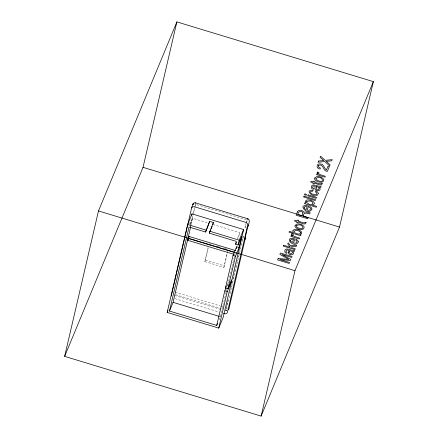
<?xml version="1.0" encoding="UTF-8"?>
<svg xmlns="http://www.w3.org/2000/svg" width="438" height="438" viewBox="0 0 438 438"><rect width="100%" height="100%" fill="white"/><g stroke="black" fill="none" stroke-linecap="round" stroke-linejoin="round"><path stroke-width="0.33" stroke-dasharray="2.19 1.64" d="M246.528 222.986L247.213 220.04L195.633 204.36L194.915 207.47M189.72 223.862L190.65 219.865M190.355 224.678L192.37 216.027M193.147 212.698L194.384 207.371M190.437 226.703L193.059 215.43M193.218 214.768L194.762 208.132M190.629 226.9L191.094 224.918M191.247 224.256L192.632 218.299L207.935 222.953M227.897 251.253L223.862 267.404L204.82 261.617L208.072 247.651M204.82 261.617L208.389 247.465M223.862 267.404L227.108 253.438M220.358 316.712L226.074 292.135M226.232 291.473L226.692 289.48M227.47 286.156L228.242 282.833M235.129 253.219L229.074 279.252L227.267 283.605M212.901 224.459L239.914 232.671L237.949 238.694M226.753 305.587L225.521 310.898L226.769 307.887L239.433 253.482M226.911 304.925L227.371 302.937M227.525 302.269L228.455 298.289M229.687 292.978L230.618 288.998M230.771 288.335L231.697 284.355M231.85 283.687L232.775 279.707M232.934 279.044L233.394 277.051M233.547 276.389L234.478 272.409M234.631 271.741L235.556 267.76M235.71 267.098L236.64 263.118M236.794 262.45L237.719 258.469M237.872 257.807L238.338 255.814M239.575 250.503L240.5 246.523M240.654 245.86L241.579 241.88M241.738 241.212L242.198 239.225M246.205 227.645L244.979 227.273L245.822 223.654M239.586 252.814L243.457 236.181L244.464 236.547M195.134 205.564L195.633 204.36M190.054 224.513L192.632 218.299M237.336 238.885L239.914 232.671M245.959 223.051L247.213 220.04M244.979 227.273L246.38 224.278M242.449 238.617L243.457 236.181M226.588 286.523L228.395 282.171M219.066 319.822L220.1 317.336M226.336 310.066L226.096 310.263L227.196 310.148L226.336 310.066L227.185 310.427M226.189 310.509L226.851 310.4M227.147 308.39L226.796 308.39L227.147 308.423M209.638 243.851L210.902 244.234M217.253 246.167L219.788 246.939M224.234 248.286L226.769 249.058M205.449 260.101L224.491 265.888M175.189 292.206L220.237 305.899M220.894 306.102L222.849 306.693M175.78 294.697L221.152 308.494M174.592 295.42L222.252 309.907M174.882 298.628L218.956 312.026M219.241 316.274L220.549 316.674M195.233 203.867L194.959 204.059L195.589 203.9L195.233 203.867M247.766 219.838L247.443 219.662L247.924 220.161L247.766 219.838"/><path stroke-width="0.66" d="M171.285 296.05L191.537 208.269L192.534 206.878L194.193 206.681L246.052 222.444L247.41 223.561L247.809 224.732L227.453 312.206C227.048 314.03 224.886 314.172 223.495 313.405M192.84 204.732C192.786 203.429 194.467 202.405 195.742 202.947L247.596 218.715C250.815 219.613 248.603 223.67 248.412 225.647L247.432 228.017L244.65 239.969L245.636 237.599L245.154 236.92M64.643 356.373L98.484 210.941L176.875 21.9L373.357 81.627L339.516 227.059L261.125 416.1L64.643 356.373L143.029 167.332L176.875 21.9M167.179 312.42L187.639 224.502L192.047 213.87L243.621 229.545L223.161 317.468L218.748 328.1L167.179 312.42L167.957 310.547M217.522 323.551L216.75 325.418L169.468 311.046L189.024 226.999L205.603 232.041L209.66 221.398L213.35 222.52L212.901 224.459M191.734 215.2L192.047 213.87M169.468 311.046L173.076 302.34L190.629 226.9M233.832 254.308L187.814 240.32L188.269 238.376L189.074 236.443L235.732 250.624M188.773 237.735L189.074 236.443M205.603 232.041L209.66 221.398M239.093 247.497L236.635 246.747L233.027 255.453L225.466 287.958L227.919 288.702L235.485 256.197L239.093 247.497L241.688 236.328L238.08 245.028L235.628 244.284L236.306 241.376L209.293 233.164L213.35 222.52M216.75 325.418L224.787 290.87L226.074 287.766M236.186 248.685L236.635 246.747M218.748 328.1L227.24 291.62L230.848 282.915L231.527 279.997L227.919 288.702M238.08 245.028L239.208 240.183L243.621 229.545M245.411 237.954L228.866 309.223L228.302 309.896M261.125 416.1L294.971 270.668L373.357 81.627M191.466 207.962L192.802 204.743M187.814 240.32L188.619 238.381M209.293 233.164L210.579 230.054M211.094 228.811L212.129 226.326M235.628 244.284L236.4 242.422M225.466 287.958L226.238 286.091M193.267 203.686L193.081 204.541L193.076 203.637M247.536 218.786L248.198 218.923M143.029 167.332L296.433 213.963M297.736 214.357L339.516 227.059M187.639 224.502L206.052 230.103M209.742 231.226L239.208 240.183M98.484 210.941L294.971 270.668M188.269 238.376L234.281 252.365M233.027 255.453L235.485 256.197M224.787 290.87L227.24 291.62M173.076 302.34L219.06 316.318M195.102 202.783L195.676 203.024M247.935 224.968L248.346 225.34M288.341 252.293C287.848 256.285 296.148 255.305 292.847 251.538L294.199 251.478L294.599 250.476C292.316 250.87 289.283 248.937 286.403 248.998C283.988 249.572 284.24 253.159 286.731 253.361L287.071 252.54L285.883 251.5L286.682 250.049L287.87 250.049L288.609 250.509L288.341 252.293M314.287 203.15L313.849 204.426L312.321 205.055L316.647 206.369L316.28 207.251L304.47 203.665L304.826 202.805L305.948 203.15C303.036 198.157 313.646 199.427 314.287 203.15M314.9 188.241C314.407 192.238 322.707 191.253 319.406 187.486L320.758 187.426L321.158 186.424C318.875 186.818 315.842 184.885 312.962 184.946C310.547 185.52 310.799 189.106 313.29 189.309L313.63 188.488L312.442 187.448L313.241 185.997L314.435 185.997L315.168 186.457L314.9 188.241M318.267 193.421C316.57 200.62 302.28 189.577 313.175 190.295L312.82 191.149L310.832 191.357L310.405 192.266C311.161 194.182 313.805 194.527 315.623 194.658A1.834 1.161 13.1 0 0 316.734 194.193L316.745 192.84L315.448 191.948L315.803 191.088L317.156 191.789A3.05 1.933 13.1 0 1 318.174 192.994L318.267 193.421M306.102 222.63C305.27 226.26 300.046 221.831 298.075 222.137L297.78 222.843L296.619 222.493L296.909 221.781L294.544 221.064L294.916 220.172L297.282 220.894L297.626 220.057L298.793 220.407L298.442 221.245L303.972 222.926L304.645 222.92L304.979 222.29L306.102 222.63M322.264 183.648C321.437 187.278 316.214 182.843 314.243 183.15L313.947 183.861L312.781 183.506L313.077 182.799L310.712 182.077L311.084 181.19L313.449 181.907L313.794 181.069L314.955 181.425L314.61 182.263L320.14 183.944L320.808 183.938L321.142 183.303L322.264 183.648M289.748 251.116C288.62 257.15 296.373 251.609 289.644 250.613L289.748 251.116M316.307 187.064C315.179 193.098 322.937 187.557 316.203 186.561L316.307 187.064M291.593 234.095L291.823 235.206L292.655 236.027L291.188 235.578L290.843 236.416L299.318 238.995L299.68 238.113L293.997 236.285L293.022 235.195L293.252 234.281L291.752 233.821L291.593 234.095M317.227 172.271L317.457 173.382L318.289 174.198L316.827 173.755L316.482 174.592L324.952 177.166L325.319 176.284L319.63 174.455L318.661 173.371L318.891 172.452L317.386 171.997L317.227 172.271M306.419 201.688L306.337 202.137C314.314 209.512 315.114 198.118 306.419 201.688M302.899 212.945L301.826 215.846L297.851 214.636C297.511 211.423 301.897 209.988 302.899 212.945M292.967 230.689L292.929 231.658L293.57 232.627L289.354 231.346L288.998 232.206L300.66 235.748L300.999 234.938L299.915 234.609C306.107 232.441 295.113 226.55 292.967 230.689M298.316 241.88C294.571 249.737 281.995 235.71 295.075 238.951L293.482 242.789C295.551 244.382 298.694 241.497 295.809 240.232L296.17 239.362L296.63 239.586L297.873 240.626L298.316 241.88M311.938 209.019C308.199 216.881 295.623 202.849 308.702 206.09L307.109 209.928C309.173 211.527 312.321 208.636 309.436 207.371L309.792 206.506L310.257 206.731L311.5 207.765L311.938 209.019M300.703 232.808C299.614 235.266 294.703 233.788 294.122 231.483C295.289 229.151 299.931 230.7 300.703 232.808M296.389 225.745L296.296 226.139A2.031 1.287 13.1 0 0 296.898 227.223C306.638 232.578 302.828 221.705 296.389 225.745M318.327 165.821L318.519 167.053L320.474 168.115L320.101 169.008C316.083 169.046 316.022 163.182 320.09 163.9C324.027 163.637 323.923 168.34 326.403 170.01L327.991 166.183L329.338 166.593L327.345 171.406C322.757 171.302 323.677 163.259 318.7 165.312L318.327 165.821M316.022 178.403L315.929 178.797A2.031 1.287 13.1 0 0 316.532 179.881C326.272 185.23 322.461 174.362 316.022 178.403M290.46 240.205L290.744 241.437L292.36 242.422L293.57 239.509L291.451 239.383L290.46 240.205M304.082 207.344L304.366 208.581L305.987 209.561L307.197 206.648L305.072 206.522L304.082 207.344M295.157 225.346L295.015 225.904A3.668 2.321 13.1 0 0 295.677 227.53C297.709 229.605 304.087 231.297 304.268 226.977C302.74 224.174 297.303 222.362 295.157 225.346M314.791 178.003L314.648 178.562A3.668 2.321 13.1 0 0 315.311 180.188C317.342 182.257 323.72 183.955 323.901 179.635C322.368 176.832 316.931 175.019 314.791 178.003M278.141 258.502L277.561 259.893L289.184 263.43L289.567 262.499L279.756 259.542L290.416 260.457L290.816 259.493L281.864 254.462L291.659 257.462L292.042 256.537L280.419 253.005L279.849 254.385L288.823 259.422L278.141 258.502M283.638 245.242L283.287 246.085L294.911 249.622L295.261 248.773L292.08 247.804L291.292 246.736L296.247 246.402L296.712 245.275L290.531 245.784L288.193 242.811L287.728 243.939L290.389 247.295L283.638 245.242M297.479 211.872L296.099 215.2L307.717 218.732L308.122 217.757L303.14 216.241C303.512 211.751 306.803 213.153 309.699 213.958L310.192 212.764L305.598 211.915L303.945 212.315C302.893 210.021 298.574 209.178 297.479 211.872M303.999 196.147L303.633 197.029L315.25 200.56L315.617 199.679L303.999 196.147M304.914 193.93L304.547 194.828L306.157 195.315L306.529 194.423L304.914 193.93M318.557 161.025L318.054 162.246L324.717 161.556L329.606 165.936L330.093 164.765L326.146 161.321L331.725 160.834L332.228 159.629L325.22 160.346L320.556 156.213L320.074 157.373L323.764 160.543L318.557 161.025M308.106 194.899L307.733 195.797L316.165 198.359L316.537 197.461L308.106 194.899"/></g></svg>
